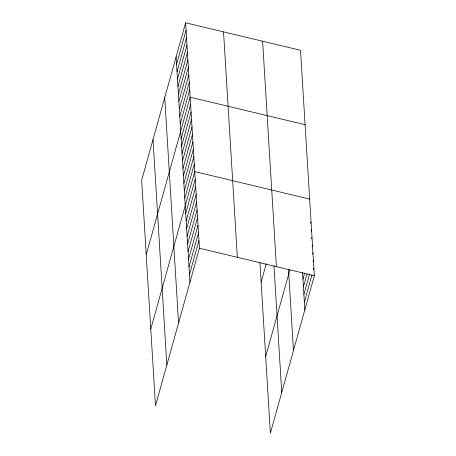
<?xml version="1.0" encoding="UTF-8"?>
<svg xmlns="http://www.w3.org/2000/svg" width="456" height="456" viewBox="0 0 456 456"><rect width="100%" height="100%" fill="white"/><g stroke="black" fill="none" stroke-linecap="round" stroke-linejoin="round"><path stroke-width="0.68" d="M185.62 22.8L141.651 180.268L155.473 405.709L199.443 248.246L185.62 22.8L300.527 50.291L314.349 275.732L270.38 433.2L259.92 262.536M176.563 64.307L186.076 30.238M177.019 71.746L186.532 37.677M177.475 79.19L186.988 45.121M177.931 86.629L187.445 52.56M178.387 94.067L187.9 59.998M178.843 101.506L188.356 67.437M179.299 108.944L188.812 74.875M179.755 116.388L189.268 82.319M180.211 123.827L189.725 89.758M146.216 254.665L190.18 97.196L305.087 124.687M181.123 138.704L190.636 104.635M181.579 146.142L191.092 112.073M182.035 153.586L191.548 119.518M182.491 161.025L192.005 126.956M182.947 168.463L192.46 134.395M183.403 175.902L192.916 141.833M183.859 183.34L193.372 149.272M184.315 190.785L193.828 156.716M184.771 198.223L194.285 164.154M150.776 329.061L194.74 171.593L309.647 199.084M185.7 213.328L195.214 179.259M186.168 220.995L195.681 186.926M186.641 228.655L196.148 194.587M187.108 236.322L196.621 202.253M187.581 243.988L197.089 209.92M188.049 251.655L197.562 217.586M188.516 259.316L198.029 225.247M188.989 266.982L198.502 232.913M189.457 274.649L198.97 240.58M261.123 282.15L266.236 263.83M265.683 356.546L289.902 269.798M310.678 223.44L311.06 222.078M311.146 231.106L311.528 229.744M311.619 238.773L311.995 237.411M302.955 279.14L304.665 273.007M312.086 246.434L312.468 245.071M303.428 286.807L307.042 273.862M312.56 254.1L312.936 252.738M303.895 294.473L309.601 274.033M313.027 261.767L313.409 260.404M304.363 302.134L311.972 274.882M313.494 269.433L313.876 268.071M199.443 248.246L314.349 275.732M302.527 272.175L304.836 309.801M288.477 269.137L293.464 350.522M262.605 41.217L276.427 266.663M273.982 265.78L281.751 392.479M223.537 31.869L237.359 257.315M176.107 56.869L189.93 282.315M164.736 97.59L178.558 323.036M153.022 139.547L166.845 364.988"/></g></svg>
